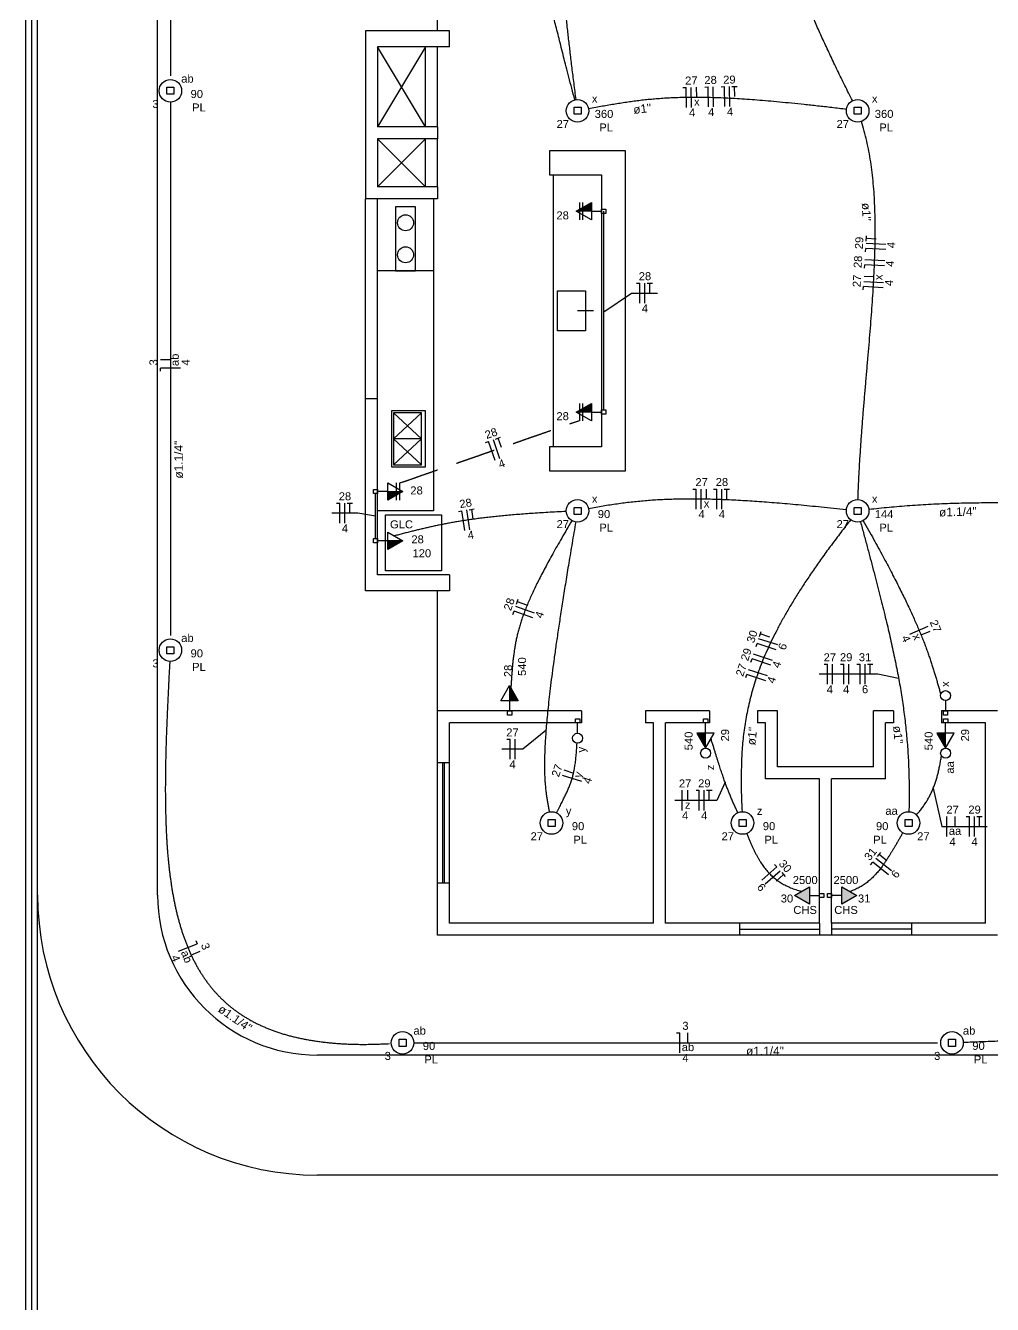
# Model space of a CAD drawing. Header units: millimetres. Extents: x -4.7 to 81.4, y -19.1 to 41.2.
# Drawn here: x -4.66 to 7.43, y 11.65 to 27.63 of the extents above; entities that cross this region are included whole.
import ezdxf

# ---------------------------------------------------------------- set-up
doc = ezdxf.new("R2010")
doc.units = ezdxf.units.MM
doc.header["$MEASUREMENT"] = 0
doc.linetypes.add('Dashed', pattern=[0.75, 0.5, -0.25])
for name, color, linetype, lineweight in [('1', 1, 'Continuous', 30), ('2', 1, 'Continuous', 30), ('3', 1, 'Continuous', 30), ('5', 1, 'Continuous', 30), ('EL-Condutos', 4, 'Continuous', 30), ('EL-Fios', 2, 'Continuous', 30), ('EL-Pontos', 2, 'Continuous', 30), ('EL-Textos condutos', 2, 'Continuous', 30), ('EL-Textos fios', 2, 'Continuous', 30), ('EL-Textos pontos', 2, 'Continuous', 30), ('P-SIMBOL', 3, 'Continuous', 30), ('PROJECAO', 1, 'Continuous', 30)]:
    doc.layers.add(name, color=color, linetype=linetype, lineweight=lineweight)
doc.styles.add('Arial', font='arial.ttf')

msp = doc.modelspace()

# ---------------------------------------------------------------- hatches: boundary and pattern name
at = {"layer": 'EL-Pontos', "linetype": 'Continuous'}
for points in [[(2.413, 25.305), (2.225, 25.305), (2.413, 25.413)], [(2.413, 22.796), (2.225, 22.796), (2.413, 22.904)], [(-0.131, 21.804), (0.056, 21.804), (-0.131, 21.695)]]:
    msp.add_hatch(color=256, dxfattribs=at).paths.add_polyline_path(points)
at = {"layer": 'P-SIMBOL', "linetype": 'Continuous'}
for points in [[(-0.131, 21.187), (0.056, 21.187), (-0.131, 21.079)], [(1.391, 19.189), (1.391, 19.377), (1.499, 19.189)], [(3.841, 18.783), (3.841, 18.595), (3.733, 18.783)], [(6.841, 18.783), (6.841, 18.595), (6.732, 18.783)], [(5.138, 16.863), (4.95, 16.754), (5.138, 16.646)], [(5.544, 16.646), (5.731, 16.754), (5.544, 16.863)]]:
    msp.add_hatch(color=256, dxfattribs=at).paths.add_polyline_path(points)

# ---------------------------------------------------------------- linework, layer by layer
at = {"layer": '1', "linetype": 'Continuous'}
for p, q in [((-3.009, 16.761), (-3.009, 35.761)), ((0.491, 27.561), (0.491, 29.061)), ((0.491, 19.061), (0.491, 20.561)), ((10.955, 14.761), (-1.009, 14.761)), ((10.955, 13.261), (-1.009, 13.261))]:
    msp.add_line(p, q, dxfattribs=at)
at = {"layer": '1'}
for p, q in [((0.341, 26.361), (-0.259, 27.361)), ((0.341, 27.361), (-0.259, 26.361)), ((0.341, 26.361), (0.341, 27.361)), ((0.491, 26.361), (0.491, 27.361)), ((0.341, 25.611), (-0.259, 26.211)), ((0.341, 26.211), (-0.259, 25.611)), ((0.341, 25.611), (0.341, 26.211)), ((0.491, 25.611), (0.491, 26.211)), ((2.441, 24.061), (2.241, 24.061)), ((-0.059, 22.461), (0.291, 22.786)), ((-0.059, 22.786), (0.291, 22.461)), ((0.291, 22.461), (-0.059, 22.461)), ((0.291, 22.461), (-0.059, 22.136)), ((-0.059, 22.461), (0.291, 22.136))]:
    msp.add_line(p, q, dxfattribs=at)
for points in [[(-0.034, 24.561), (0.216, 24.561), (0.216, 25.361), (-0.034, 25.361), (-0.034, 24.561)], [(1.991, 23.811), (1.991, 24.311), (2.341, 24.311), (2.341, 23.811), (1.991, 23.811)], [(0.341, 22.811), (-0.084, 22.811), (-0.084, 22.111), (0.341, 22.111), (0.341, 22.811)], [(0.291, 22.786), (-0.059, 22.786), (-0.059, 22.136), (0.291, 22.136), (0.291, 22.786)]]:
    msp.add_lwpolyline(points, close=True, dxfattribs=at)
for centre in [(0.091, 25.161), (0.091, 24.761)]:
    msp.add_circle(centre, 0.1, dxfattribs=at)
at = {"layer": '1', "linetype": 'Continuous'}
for radius in [3.5, 2]:
    msp.add_arc((-1.009, 16.761), radius, 180, 270, dxfattribs=at)
at = {"layer": '2'}
for p, q in [((1.941, 22.361), (1.941, 25.761)), ((0.441, 24.561), (0.441, 21.561)), ((0.441, 21.561), (-0.259, 21.561))]:
    msp.add_line(p, q, dxfattribs=at)
msp.add_lwpolyline([(-0.159, 20.811), (-0.159, 21.511), (0.541, 21.511), (0.541, 20.811), (-0.159, 20.811)], close=True, dxfattribs=at)
at = {"layer": '3'}
for p, q in [((-0.409, 22.961), (-0.409, 25.461)), ((-0.259, 22.961), (-0.259, 25.461)), ((0.441, 25.461), (0.441, 24.561)), ((0.441, 24.561), (-0.259, 24.561))]:
    msp.add_line(p, q, dxfattribs=at)
for points in [[(39.491, 39.411), (-4.659, 39.411), (-4.659, -0.889), (14.991, -0.889)], [(-4.509, -0.739), (-4.509, 39.261)], [(1.891, 22.361), (1.891, 22.061), (2.841, 22.061), (2.841, 26.061), (1.891, 26.061), (1.891, 25.761), (2.541, 25.761), (2.541, 22.361), (1.891, 22.361)]]:
    msp.add_lwpolyline(points, dxfattribs=at)
at = {"layer": '5'}
for p, q in [((-0.409, 27.561), (-0.409, 25.461)), ((0.641, 27.561), (-0.409, 27.561)), ((0.641, 27.361), (0.641, 27.561)), ((-0.259, 27.361), (-0.259, 26.361)), ((0.641, 27.361), (-0.259, 27.361)), ((0.491, 26.361), (-0.259, 26.361)), ((0.491, 26.211), (-0.259, 26.211)), ((-0.259, 26.211), (-0.259, 25.611)), ((0.491, 26.361), (0.491, 26.211)), ((0.491, 25.611), (-0.259, 25.611)), ((0.491, 25.611), (0.491, 25.461)), ((0.491, 25.461), (-0.409, 25.461)), ((-0.409, 20.561), (-0.409, 22.961)), ((-0.259, 22.961), (-0.409, 22.961)), ((-0.259, 20.761), (-0.259, 22.961)), ((0.641, 20.761), (-0.259, 20.761)), ((0.641, 20.761), (0.641, 20.561)), ((0.641, 20.561), (-0.409, 20.561)), ((2.291, 19.061), (2.291, 18.911)), ((3.091, 19.061), (3.091, 18.911)), ((3.891, 19.061), (3.891, 18.911)), ((4.491, 19.061), (4.491, 18.911)), ((6.191, 19.061), (6.191, 18.911)), ((6.791, 19.061), (6.791, 18.911))]:
    msp.add_line(p, q, dxfattribs=at)
at = {"layer": '5', "linetype": 'Continuous'}
for p, q in [((0.491, 16.261), (0.491, 19.061)), ((2.291, 19.061), (0.491, 19.061)), ((3.891, 19.061), (3.091, 19.061)), ((4.741, 19.061), (4.491, 19.061)), ((4.741, 18.361), (4.741, 19.061)), ((6.191, 19.061), (5.941, 19.061)), ((5.941, 18.361), (5.941, 19.061)), ((7.491, 19.061), (6.791, 19.061)), ((0.641, 16.411), (0.641, 18.911)), ((2.291, 18.911), (0.641, 18.911)), ((3.191, 18.911), (3.091, 18.911)), ((3.191, 16.411), (3.191, 18.911)), ((3.341, 16.411), (3.341, 18.911)), ((3.891, 18.911), (3.341, 18.911)), ((4.591, 18.911), (4.491, 18.911)), ((4.591, 18.211), (4.591, 18.911)), ((6.191, 18.911), (6.091, 18.911)), ((6.091, 18.211), (6.091, 18.911)), ((7.341, 18.911), (6.791, 18.911)), ((7.341, 16.411), (7.341, 18.911)), ((5.941, 18.361), (4.741, 18.361)), ((5.266, 18.211), (4.591, 18.211)), ((5.266, 16.411), (5.266, 18.211)), ((5.416, 16.411), (5.416, 18.211)), ((6.091, 18.211), (5.416, 18.211)), ((3.191, 16.411), (0.641, 16.411)), ((5.266, 16.411), (3.341, 16.411)), ((7.341, 16.411), (5.416, 16.411)), ((7.491, 16.261), (0.491, 16.261))]:
    msp.add_line(p, q, dxfattribs=at)
at = {"layer": 'EL-Condutos', "linetype": 'Dashed', "ltscale": 25}
for points, knots in [([(-2.849, 33.747), (-2.849, 33.639), (-2.849, 33.43), (-2.849, 33.127), (-2.849, 32.842), (-2.849, 32.574), (-2.849, 32.322), (-2.849, 32.085), (-2.849, 31.86), (-2.849, 31.648), (-2.849, 31.445), (-2.849, 31.251), (-2.849, 31.064), (-2.849, 30.883), (-2.849, 30.706), (-2.849, 30.532), (-2.849, 30.36), (-2.849, 30.188), (-2.849, 30.015), (-2.849, 29.839), (-2.849, 29.658), (-2.849, 29.472), (-2.849, 29.279), (-2.849, 29.078), (-2.849, 28.866), (-2.849, 28.643), (-2.849, 28.408), (-2.849, 28.158), (-2.849, 27.893), (-2.849, 27.61), (-2.849, 27.309), (-2.849, 27.102), (-2.849, 26.996)], [0, 0, 0, 0, 0.323257, 0.626392, 0.910834, 1.178015, 1.429364, 1.666311, 1.890288, 2.102724, 2.305049, 2.498694, 2.685089, 2.865664, 3.04185, 3.215077, 3.386775, 3.558374, 3.731305, 3.906999, 4.086884, 4.272393, 4.464954, 4.665998, 4.876956, 5.099257, 5.334333, 5.583613, 5.848527, 6.130506, 6.430981, 6.751381, 6.751381, 6.751381, 6.751381]), ([(-2.849, 26.667), (-2.849, 26.56), (-2.849, 26.354), (-2.849, 26.055), (-2.849, 25.774), (-2.849, 25.51), (-2.849, 25.262), (-2.849, 25.027), (-2.849, 24.806), (-2.849, 24.596), (-2.849, 24.396), (-2.849, 24.204), (-2.849, 24.02), (-2.849, 23.841), (-2.849, 23.667), (-2.849, 23.495), (-2.849, 23.325), (-2.849, 23.156), (-2.849, 22.984), (-2.849, 22.81), (-2.849, 22.632), (-2.849, 22.449), (-2.849, 22.258), (-2.849, 22.059), (-2.849, 21.85), (-2.849, 21.63), (-2.849, 21.398), (-2.849, 21.151), (-2.849, 20.889), (-2.849, 20.61), (-2.849, 20.313), (-2.849, 20.109), (-2.849, 20.003)], [0, 0, 0, 0, 0.318771, 0.617711, 0.898232, 1.161744, 1.409657, 1.643381, 1.864327, 2.073905, 2.273526, 2.4646, 2.648537, 2.826747, 3.000642, 3.171631, 3.341124, 3.510533, 3.681267, 3.854737, 4.032353, 4.215526, 4.405665, 4.604182, 4.812486, 5.031989, 5.264099, 5.510229, 5.771787, 6.050185, 6.346833, 6.66314, 6.66314, 6.66314, 6.66314]), ([(-2.857, 19.679), (-2.862, 19.583), (-2.872, 19.393), (-2.885, 19.112), (-2.897, 18.837), (-2.906, 18.568), (-2.911, 18.307), (-2.913, 18.053), (-2.91, 17.806), (-2.902, 17.568), (-2.889, 17.337), (-2.869, 17.115), (-2.841, 16.902), (-2.806, 16.698), (-2.763, 16.503), (-2.71, 16.317), (-2.648, 16.142), (-2.576, 15.976), (-2.492, 15.821), (-2.396, 15.677), (-2.289, 15.543), (-2.168, 15.422), (-2.033, 15.312), (-1.884, 15.214), (-1.72, 15.128), (-1.54, 15.056), (-1.345, 14.996), (-1.133, 14.95), (-0.904, 14.917), (-0.656, 14.898), (-0.39, 14.892), (-0.207, 14.9), (-0.112, 14.904)], [0, 0, 0, 0, 0.288278, 0.570324, 0.845826, 1.114483, 1.376013, 1.630157, 1.876692, 2.115435, 2.346261, 2.569111, 2.784013, 2.9911, 3.190638, 3.383047, 3.568936, 3.749132, 3.924705, 4.096988, 4.267577, 4.43831, 4.611221, 4.788475, 4.972285, 5.164845, 5.368264, 5.584529, 5.815483, 6.062824, 6.328112, 6.612778, 6.612778, 6.612778, 6.612778]), ([(0.194, 14.915), (0.299, 14.915), (0.501, 14.915), (0.795, 14.915), (1.071, 14.915), (1.331, 14.915), (1.575, 14.915), (1.805, 14.915), (2.022, 14.915), (2.229, 14.915), (2.425, 14.915), (2.614, 14.915), (2.795, 14.915), (2.97, 14.915), (3.142, 14.915), (3.31, 14.915), (3.477, 14.915), (3.644, 14.915), (3.812, 14.915), (3.983, 14.915), (4.158, 14.915), (4.339, 14.915), (4.526, 14.915), (4.722, 14.915), (4.927, 14.915), (5.143, 14.915), (5.371, 14.915), (5.614, 14.915), (5.871, 14.915), (6.145, 14.915), (6.437, 14.915), (6.638, 14.915), (6.741, 14.915)], [0, 0, 0, 0, 0.313225, 0.606965, 0.882606, 1.141534, 1.385134, 1.614792, 1.831894, 2.037826, 2.233975, 2.421724, 2.602461, 2.777572, 2.948441, 3.116455, 3.283, 3.449462, 3.617226, 3.787678, 3.962204, 4.14219, 4.329022, 4.524085, 4.728766, 4.944449, 5.172522, 5.41437, 5.671378, 5.944933, 6.23642, 6.547225, 6.547225, 6.547225, 6.547225]), ([(7.065, 14.921), (7.215, 14.927), (7.504, 14.938), (7.927, 14.955), (8.325, 14.969), (8.7, 14.98), (9.053, 14.989), (9.385, 14.996), (9.698, 14.999), (9.992, 14.999), (10.268, 14.996), (10.527, 14.989), (10.772, 14.978), (11.001, 14.963), (11.218, 14.944), (11.423, 14.921), (11.616, 14.893), (11.799, 14.86), (11.974, 14.822), (12.141, 14.778), (12.301, 14.729), (12.455, 14.675), (12.605, 14.615), (12.751, 14.548), (12.895, 14.475), (13.038, 14.396), (13.18, 14.31), (13.324, 14.217), (13.469, 14.117), (13.617, 14.01), (13.77, 13.895), (13.872, 13.815), (13.925, 13.774)], [0, 0, 0, 0, 0.447655, 0.869992, 1.268095, 1.643053, 1.995959, 2.327912, 2.640018, 2.933392, 3.209164, 3.468477, 3.712495, 3.942401, 4.159407, 4.364754, 4.559714, 4.745594, 4.923733, 5.095499, 5.262285, 5.425493, 5.586531, 5.74679, 5.907636, 6.070394, 6.236347, 6.406721, 6.582695, 6.765396, 6.955911, 7.155289, 7.155289, 7.155289, 7.155289])]:
    msp.add_open_spline(points, degree=3, knots=knots, dxfattribs=at)
at = {"layer": 'EL-Condutos', "linetype": 'Continuous'}
for points, knots in [([(2.222, 26.701), (2.214, 26.768), (2.196, 26.9), (2.172, 27.093), (2.15, 27.279), (2.129, 27.456), (2.11, 27.626), (2.093, 27.79), (2.077, 27.947), (2.063, 28.098), (2.05, 28.244), (2.038, 28.385), (2.027, 28.521), (2.017, 28.653), (2.009, 28.781), (2.001, 28.906), (1.994, 29.028), (1.987, 29.148), (1.982, 29.266), (1.976, 29.383), (1.972, 29.498), (1.967, 29.613), (1.963, 29.727), (1.959, 29.842), (1.955, 29.957), (1.951, 30.074), (1.947, 30.192), (1.943, 30.312), (1.938, 30.435), (1.934, 30.561), (1.928, 30.69), (1.924, 30.777), (1.922, 30.821)], [0, 0, 0, 0, 0.203471, 0.398199, 0.584637, 0.763237, 0.934453, 1.098737, 1.256542, 1.408321, 1.554526, 1.695609, 1.832022, 1.964217, 2.092643, 2.217753, 2.339995, 2.459818, 2.577671, 2.694, 2.809253, 2.923877, 3.038315, 3.153015, 3.268419, 3.384974, 3.503123, 3.623311, 3.745983, 3.871583, 4.000558, 4.133352, 4.133352, 4.133352, 4.133352]), ([(5.676, 26.687), (5.644, 26.751), (5.581, 26.876), (5.49, 27.063), (5.403, 27.245), (5.32, 27.423), (5.242, 27.596), (5.168, 27.765), (5.099, 27.929), (5.033, 28.09), (4.971, 28.246), (4.913, 28.398), (4.858, 28.547), (4.807, 28.691), (4.76, 28.832), (4.715, 28.969), (4.674, 29.103), (4.636, 29.233), (4.601, 29.36), (4.568, 29.483), (4.538, 29.604), (4.511, 29.721), (4.486, 29.836), (4.464, 29.947), (4.443, 30.056), (4.425, 30.162), (4.408, 30.265), (4.394, 30.366), (4.381, 30.464), (4.37, 30.56), (4.36, 30.654), (4.354, 30.716), (4.352, 30.746)], [0, 0, 0, 0, 0.214239, 0.422152, 0.623896, 0.819628, 1.009503, 1.193677, 1.372305, 1.545544, 1.713547, 1.876468, 2.034463, 2.187682, 2.33628, 2.480406, 2.620212, 2.755847, 2.887458, 3.015193, 3.139196, 3.25961, 3.376577, 3.490237, 3.600726, 3.70818, 3.812731, 3.914508, 4.013639, 4.110248, 4.204456, 4.296381, 4.296381, 4.296381, 4.296381]), ([(2.206, 26.696), (2.193, 26.745), (2.168, 26.84), (2.133, 26.978), (2.099, 27.109), (2.067, 27.233), (2.038, 27.35), (2.01, 27.461), (1.983, 27.565), (1.958, 27.663), (1.935, 27.756), (1.912, 27.843), (1.891, 27.925), (1.871, 28.003), (1.851, 28.076), (1.832, 28.145), (1.814, 28.21), (1.796, 28.271), (1.779, 28.33), (1.761, 28.385), (1.744, 28.438), (1.727, 28.488), (1.709, 28.536), (1.691, 28.582), (1.673, 28.627), (1.654, 28.671), (1.634, 28.714), (1.613, 28.756), (1.592, 28.798), (1.569, 28.84), (1.545, 28.883), (1.528, 28.911), (1.52, 28.925)], [0, 0, 0, 0, 0.150938, 0.293823, 0.428975, 0.556717, 0.677371, 0.791256, 0.898695, 1.000009, 1.095519, 1.185546, 1.270412, 1.35044, 1.425951, 1.497271, 1.564723, 1.628634, 1.689333, 1.747151, 1.802419, 1.855474, 1.906655, 1.956303, 2.004761, 2.052376, 2.099494, 2.146463, 2.19363, 2.24134, 2.289938, 2.339763, 2.339763, 2.339763, 2.339763]), ([(5.602, 26.578), (5.54, 26.585), (5.42, 26.6), (5.244, 26.62), (5.076, 26.638), (4.918, 26.654), (4.767, 26.669), (4.624, 26.682), (4.488, 26.693), (4.359, 26.702), (4.236, 26.71), (4.119, 26.717), (4.007, 26.722), (3.901, 26.725), (3.799, 26.727), (3.702, 26.728), (3.609, 26.727), (3.518, 26.725), (3.431, 26.722), (3.347, 26.718), (3.264, 26.712), (3.184, 26.705), (3.104, 26.698), (3.026, 26.689), (2.948, 26.679), (2.87, 26.668), (2.791, 26.656), (2.712, 26.644), (2.632, 26.631), (2.55, 26.616), (2.466, 26.602), (2.409, 26.591), (2.38, 26.586)], [0, 0, 0, 0, 0.186618, 0.363777, 0.531903, 0.691426, 0.842772, 0.986373, 1.122658, 1.252058, 1.375008, 1.49194, 1.60329, 1.709493, 1.810989, 1.908215, 2.001611, 2.091616, 2.17867, 2.263213, 2.345682, 2.426514, 2.506143, 2.585, 2.663515, 2.742111, 2.821209, 2.901229, 2.982583, 3.065685, 3.150944, 3.238768, 3.238768, 3.238768, 3.238768]), ([(5.745, 21.702), (5.747, 21.762), (5.752, 21.882), (5.761, 22.062), (5.772, 22.241), (5.784, 22.419), (5.797, 22.596), (5.81, 22.773), (5.825, 22.948), (5.84, 23.121), (5.855, 23.294), (5.869, 23.465), (5.884, 23.634), (5.898, 23.802), (5.911, 23.968), (5.923, 24.132), (5.934, 24.294), (5.944, 24.455), (5.951, 24.613), (5.957, 24.769), (5.961, 24.922), (5.962, 25.073), (5.96, 25.222), (5.956, 25.367), (5.949, 25.511), (5.938, 25.651), (5.923, 25.788), (5.905, 25.923), (5.883, 26.054), (5.856, 26.182), (5.825, 26.307), (5.8, 26.388), (5.788, 26.428)], [0, 0, 0, 0, 0.180531, 0.360503, 0.539821, 0.718382, 0.89608, 1.072804, 1.24844, 1.422869, 1.595973, 1.767632, 1.937727, 2.106137, 2.272745, 2.437436, 2.600099, 2.760627, 2.91892, 3.074887, 3.228442, 3.379515, 3.528044, 3.673985, 3.817311, 3.958014, 4.096108, 4.231635, 4.364665, 4.495302, 4.623687, 4.75, 4.75, 4.75, 4.75]), ([(2.567, 22.823), (2.567, 22.862), (2.567, 22.939), (2.567, 23.05), (2.567, 23.155), (2.567, 23.253), (2.567, 23.345), (2.567, 23.431), (2.567, 23.513), (2.567, 23.59), (2.567, 23.664), (2.567, 23.734), (2.567, 23.802), (2.567, 23.868), (2.567, 23.932), (2.567, 23.995), (2.567, 24.057), (2.567, 24.12), (2.567, 24.183), (2.567, 24.247), (2.567, 24.313), (2.567, 24.381), (2.567, 24.453), (2.567, 24.527), (2.567, 24.605), (2.567, 24.688), (2.567, 24.775), (2.567, 24.869), (2.567, 24.968), (2.567, 25.074), (2.567, 25.187), (2.567, 25.264), (2.567, 25.305)], [0, 0, 0, 0, 0.11878, 0.229983, 0.334153, 0.431836, 0.523578, 0.609924, 0.69142, 0.768611, 0.842042, 0.91226, 0.97981, 1.045238, 1.109088, 1.171906, 1.234239, 1.29663, 1.359627, 1.423774, 1.489617, 1.557702, 1.628574, 1.702778, 1.78086, 1.863366, 1.950841, 2.04383, 2.14288, 2.248535, 2.361341, 2.481845, 2.481845, 2.481845, 2.481845]), ([(-0.286, 21.214), (-0.286, 21.223), (-0.286, 21.24), (-0.286, 21.265), (-0.286, 21.288), (-0.286, 21.31), (-0.286, 21.331), (-0.286, 21.351), (-0.286, 21.37), (-0.286, 21.387), (-0.286, 21.404), (-0.286, 21.42), (-0.286, 21.436), (-0.286, 21.451), (-0.286, 21.466), (-0.286, 21.481), (-0.286, 21.495), (-0.286, 21.51), (-0.286, 21.525), (-0.286, 21.54), (-0.286, 21.555), (-0.286, 21.57), (-0.286, 21.587), (-0.286, 21.604), (-0.286, 21.621), (-0.286, 21.64), (-0.286, 21.66), (-0.286, 21.68), (-0.286, 21.702), (-0.286, 21.726), (-0.286, 21.751), (-0.286, 21.768), (-0.286, 21.777)], [0, 0, 0, 0, 0.0264504, 0.051308, 0.0746866, 0.0967, 0.1174619, 0.1370862, 0.1556866, 0.1733769, 0.1902708, 0.2064823, 0.222125, 0.2373127, 0.2521592, 0.2667783, 0.2812837, 0.2957894, 0.3104089, 0.3252561, 0.3404449, 0.3560889, 0.372302, 0.3891978, 0.4068904, 0.4254932, 0.4451203, 0.4658854, 0.4879021, 0.5112844, 0.536146, 0.5626006, 0.5626006, 0.5626006, 0.5626006]), ([(5.599, 21.576), (5.546, 21.581), (5.442, 21.592), (5.289, 21.607), (5.142, 21.621), (5.001, 21.635), (4.864, 21.647), (4.732, 21.658), (4.605, 21.668), (4.482, 21.677), (4.364, 21.685), (4.249, 21.692), (4.138, 21.697), (4.031, 21.702), (3.926, 21.705), (3.824, 21.708), (3.725, 21.709), (3.629, 21.709), (3.534, 21.708), (3.441, 21.706), (3.35, 21.703), (3.26, 21.699), (3.172, 21.693), (3.084, 21.686), (2.996, 21.678), (2.909, 21.669), (2.822, 21.659), (2.735, 21.647), (2.648, 21.634), (2.559, 21.62), (2.47, 21.605), (2.41, 21.594), (2.38, 21.588)], [0, 0, 0, 0, 0.159498, 0.313005, 0.460776, 0.603064, 0.740124, 0.872212, 0.999583, 1.122495, 1.241205, 1.355972, 1.467056, 1.574718, 1.679221, 1.780829, 1.879805, 1.976418, 2.070935, 2.163623, 2.254754, 2.344597, 2.433424, 2.521506, 2.609115, 2.696522, 2.783998, 2.871812, 2.960234, 3.049529, 3.139965, 3.231805, 3.231805, 3.231805, 3.231805]), ([(10.853, 21.334), (10.777, 21.346), (10.628, 21.37), (10.408, 21.404), (10.193, 21.435), (9.983, 21.464), (9.778, 21.491), (9.578, 21.516), (9.383, 21.538), (9.193, 21.559), (9.007, 21.577), (8.826, 21.594), (8.649, 21.608), (8.475, 21.621), (8.306, 21.632), (8.141, 21.641), (7.979, 21.648), (7.821, 21.653), (7.666, 21.657), (7.514, 21.66), (7.365, 21.66), (7.219, 21.659), (7.075, 21.657), (6.935, 21.653), (6.796, 21.648), (6.66, 21.642), (6.526, 21.634), (6.394, 21.625), (6.263, 21.615), (6.135, 21.604), (6.008, 21.591), (5.923, 21.582), (5.881, 21.577)], [0, 0, 0, 0, 0.228996, 0.45211, 0.669511, 0.881364, 1.087837, 1.289098, 1.485316, 1.676658, 1.863292, 2.045388, 2.223115, 2.39664, 2.566134, 2.731764, 2.893701, 3.052113, 3.207168, 3.359036, 3.507883, 3.653878, 3.797188, 3.937979, 4.076417, 4.212666, 4.34689, 4.479253, 4.609915, 4.739038, 4.86678, 4.993299, 4.993299, 4.993299, 4.993299]), ([(2.098, 21.554), (2.059, 21.552), (1.983, 21.548), (1.871, 21.542), (1.765, 21.535), (1.663, 21.528), (1.566, 21.521), (1.473, 21.514), (1.384, 21.506), (1.299, 21.498), (1.218, 21.49), (1.14, 21.482), (1.066, 21.473), (0.994, 21.464), (0.925, 21.455), (0.858, 21.445), (0.794, 21.435), (0.732, 21.425), (0.671, 21.415), (0.612, 21.404), (0.555, 21.393), (0.499, 21.381), (0.443, 21.37), (0.389, 21.357), (0.334, 21.345), (0.28, 21.332), (0.227, 21.319), (0.172, 21.306), (0.118, 21.292), (0.062, 21.278), (0.006, 21.263), (-0.032, 21.253), (-0.051, 21.248)], [0, 0, 0, 0, 0.11678, 0.228366, 0.334985, 0.436868, 0.534243, 0.627339, 0.716386, 0.801614, 0.883254, 0.961534, 1.036686, 1.108941, 1.178528, 1.24568, 1.310625, 1.373595, 1.43482, 1.494529, 1.552951, 1.610315, 1.666848, 1.722776, 1.778325, 1.83372, 1.889185, 1.944942, 2.001214, 2.058221, 2.116185, 2.175326, 2.175326, 2.175326, 2.175326]), ([(2.168, 21.438), (2.146, 21.401), (2.104, 21.329), (2.043, 21.223), (1.985, 21.123), (1.932, 21.028), (1.882, 20.937), (1.835, 20.851), (1.792, 20.769), (1.752, 20.691), (1.715, 20.616), (1.681, 20.544), (1.65, 20.476), (1.621, 20.41), (1.595, 20.346), (1.571, 20.285), (1.55, 20.225), (1.531, 20.167), (1.513, 20.11), (1.498, 20.053), (1.484, 19.998), (1.472, 19.943), (1.461, 19.888), (1.452, 19.832), (1.444, 19.776), (1.436, 19.72), (1.43, 19.662), (1.424, 19.603), (1.42, 19.542), (1.415, 19.479), (1.411, 19.414), (1.409, 19.37), (1.407, 19.348)], [0, 0, 0, 0, 0.128569, 0.250345, 0.365649, 0.474801, 0.578127, 0.675952, 0.768603, 0.856409, 0.939704, 1.018821, 1.094099, 1.16588, 1.234507, 1.300328, 1.363693, 1.424954, 1.484465, 1.542578, 1.599648, 1.656023, 1.71205, 1.768072, 1.824424, 1.881436, 1.939431, 1.998728, 2.059636, 2.122464, 2.187513, 2.255083, 2.255083, 2.255083, 2.255083]), ([(2.217, 21.423), (2.202, 21.335), (2.173, 21.163), (2.131, 20.913), (2.093, 20.677), (2.057, 20.455), (2.025, 20.246), (1.995, 20.05), (1.968, 19.865), (1.944, 19.693), (1.923, 19.532), (1.903, 19.381), (1.887, 19.24), (1.872, 19.109), (1.86, 18.987), (1.85, 18.874), (1.842, 18.768), (1.835, 18.671), (1.831, 18.58), (1.828, 18.495), (1.826, 18.417), (1.827, 18.344), (1.828, 18.276), (1.831, 18.212), (1.835, 18.152), (1.84, 18.096), (1.846, 18.042), (1.853, 17.991), (1.861, 17.942), (1.869, 17.894), (1.878, 17.847), (1.884, 17.815), (1.887, 17.8)], [0, 0, 0, 0, 0.268516, 0.521935, 0.760786, 0.9856, 1.196906, 1.395235, 1.581118, 1.755087, 1.917675, 2.069413, 2.210837, 2.342481, 2.464881, 2.578575, 2.684101, 2.781998, 2.87281, 2.957077, 3.035344, 3.108156, 3.176058, 3.239595, 3.299308, 3.35574, 3.409424, 3.46089, 3.510661, 3.559249, 3.60716, 3.654891, 3.654891, 3.654891, 3.654891]), ([(5.653, 21.45), (5.612, 21.397), (5.531, 21.292), (5.414, 21.137), (5.305, 20.987), (5.202, 20.841), (5.107, 20.701), (5.017, 20.564), (4.934, 20.431), (4.858, 20.302), (4.787, 20.176), (4.722, 20.053), (4.662, 19.933), (4.608, 19.815), (4.558, 19.7), (4.514, 19.586), (4.474, 19.475), (4.439, 19.364), (4.408, 19.255), (4.381, 19.146), (4.358, 19.038), (4.338, 18.93), (4.322, 18.822), (4.309, 18.714), (4.299, 18.605), (4.292, 18.495), (4.288, 18.384), (4.286, 18.271), (4.285, 18.157), (4.287, 18.041), (4.291, 17.922), (4.294, 17.842), (4.296, 17.802)], [0, 0, 0, 0, 0.202735, 0.396759, 0.582461, 0.760239, 0.930493, 1.093631, 1.250068, 1.400225, 1.544529, 1.683416, 1.817327, 1.946708, 2.072014, 2.193699, 2.312221, 2.428041, 2.541613, 2.653391, 2.763819, 2.873333, 2.982357, 3.091302, 3.200564, 3.310523, 3.421545, 3.533978, 3.648156, 3.764401, 3.883021, 4.004313, 4.004313, 4.004313, 4.004313]), ([(5.778, 21.423), (5.792, 21.371), (5.819, 21.268), (5.86, 21.115), (5.899, 20.968), (5.937, 20.826), (5.973, 20.688), (6.007, 20.553), (6.04, 20.423), (6.072, 20.296), (6.102, 20.172), (6.131, 20.051), (6.158, 19.933), (6.183, 19.817), (6.208, 19.703), (6.23, 19.591), (6.251, 19.48), (6.271, 19.371), (6.289, 19.262), (6.305, 19.154), (6.32, 19.046), (6.334, 18.938), (6.345, 18.83), (6.356, 18.722), (6.365, 18.612), (6.372, 18.502), (6.378, 18.39), (6.382, 18.276), (6.384, 18.161), (6.385, 18.043), (6.385, 17.922), (6.383, 17.841), (6.382, 17.8)], [0, 0, 0, 0, 0.162625, 0.319865, 0.471995, 0.619292, 0.762032, 0.900493, 1.034953, 1.165692, 1.292988, 1.417125, 1.538386, 1.657056, 1.773423, 1.887777, 2.000409, 2.111614, 2.221689, 2.330933, 2.439649, 2.548138, 2.656708, 2.765665, 2.875317, 2.985973, 3.097942, 3.211534, 3.327057, 3.444819, 3.56513, 3.688293, 3.688293, 3.688293, 3.688293]), ([(5.812, 21.436), (5.834, 21.397), (5.877, 21.321), (5.94, 21.209), (5.999, 21.101), (6.055, 20.997), (6.109, 20.898), (6.159, 20.802), (6.206, 20.711), (6.251, 20.623), (6.293, 20.539), (6.333, 20.457), (6.37, 20.379), (6.405, 20.304), (6.438, 20.232), (6.469, 20.163), (6.498, 20.095), (6.525, 20.031), (6.551, 19.968), (6.575, 19.907), (6.597, 19.848), (6.618, 19.79), (6.638, 19.734), (6.657, 19.68), (6.674, 19.626), (6.691, 19.573), (6.707, 19.521), (6.723, 19.469), (6.737, 19.418), (6.752, 19.367), (6.766, 19.316), (6.775, 19.282), (6.779, 19.265)], [0, 0, 0, 0, 0.134336, 0.262935, 0.386005, 0.503755, 0.616395, 0.724132, 0.827176, 0.925737, 1.020024, 1.110248, 1.196619, 1.279346, 1.358642, 1.434715, 1.507777, 1.578039, 1.64571, 1.711001, 1.77412, 1.835278, 1.894682, 1.952539, 2.009056, 2.064436, 2.118885, 2.172603, 2.225792, 2.278652, 2.331379, 2.384173, 2.384173, 2.384173, 2.384173]), ([(4.244, 17.79), (4.239, 17.799), (4.231, 17.818), (4.218, 17.845), (4.206, 17.871), (4.195, 17.897), (4.183, 17.923), (4.173, 17.948), (4.162, 17.972), (4.152, 17.996), (4.142, 18.021), (4.132, 18.045), (4.122, 18.069), (4.113, 18.094), (4.103, 18.119), (4.093, 18.144), (4.084, 18.17), (4.074, 18.197), (4.065, 18.225), (4.055, 18.253), (4.045, 18.283), (4.034, 18.314), (4.024, 18.346), (4.013, 18.38), (4.001, 18.415), (3.99, 18.452), (3.978, 18.49), (3.965, 18.531), (3.952, 18.573), (3.938, 18.618), (3.924, 18.665), (3.914, 18.697), (3.909, 18.713)], [0, 0, 0, 0, 0.0311301, 0.0612022, 0.0903411, 0.1186716, 0.1463188, 0.1734081, 0.2000648, 0.2264146, 0.2525832, 0.2786966, 0.3048808, 0.331262, 0.3579663, 0.3851199, 0.4128492, 0.4412802, 0.4705389, 0.5007515, 0.5320436, 0.5645412, 0.5983698, 0.633655, 0.6705221, 0.7090965, 0.7495033, 0.7918677, 0.8363147, 0.8829694, 0.9319567, 0.9834015, 0.9834015, 0.9834015, 0.9834015]), ([(1.978, 17.787), (1.984, 17.798), (1.994, 17.819), (2.01, 17.85), (2.025, 17.88), (2.039, 17.908), (2.053, 17.935), (2.066, 17.962), (2.079, 17.987), (2.091, 18.012), (2.103, 18.037), (2.114, 18.061), (2.124, 18.085), (2.134, 18.108), (2.143, 18.132), (2.152, 18.156), (2.161, 18.18), (2.168, 18.204), (2.176, 18.229), (2.183, 18.255), (2.189, 18.281), (2.195, 18.308), (2.201, 18.336), (2.206, 18.366), (2.211, 18.397), (2.215, 18.429), (2.219, 18.462), (2.223, 18.498), (2.226, 18.535), (2.229, 18.574), (2.232, 18.615), (2.233, 18.643), (2.234, 18.657)], [0, 0, 0, 0, 0.0361441, 0.0707199, 0.1038482, 0.1356494, 0.1662441, 0.1957532, 0.2242983, 0.252002, 0.2789879, 0.3053816, 0.3313103, 0.3569036, 0.3822933, 0.4076135, 0.4330006, 0.4585932, 0.4845315, 0.5109571, 0.5380126, 0.5658411, 0.5945857, 0.6243891, 0.6553937, 0.6877409, 0.721571, 0.7570235, 0.7942366, 0.8333475, 0.8744925, 0.9178067, 0.9178067, 0.9178067, 0.9178067]), ([(6.476, 17.762), (6.482, 17.77), (6.495, 17.784), (6.513, 17.806), (6.53, 17.827), (6.547, 17.849), (6.563, 17.871), (6.578, 17.893), (6.593, 17.915), (6.607, 17.937), (6.62, 17.959), (6.632, 17.982), (6.644, 18.004), (6.656, 18.027), (6.667, 18.05), (6.677, 18.074), (6.687, 18.097), (6.696, 18.121), (6.705, 18.145), (6.714, 18.17), (6.722, 18.195), (6.73, 18.22), (6.737, 18.245), (6.744, 18.272), (6.75, 18.298), (6.757, 18.325), (6.762, 18.353), (6.768, 18.381), (6.774, 18.409), (6.779, 18.439), (6.784, 18.468), (6.787, 18.489), (6.788, 18.499)], [0, 0, 0, 0, 0.0288531, 0.0571804, 0.0850252, 0.1124312, 0.1394428, 0.1661046, 0.1924614, 0.2185583, 0.2444403, 0.2701525, 0.2957398, 0.3212464, 0.3467166, 0.3721936, 0.3977203, 0.4233387, 0.4490898, 0.4750139, 0.5011503, 0.527537, 0.5542113, 0.5812093, 0.6085661, 0.6363157, 0.6644914, 0.6931253, 0.7222486, 0.751892, 0.782085, 0.8128568, 0.8128568, 0.8128568, 0.8128568]), ([(4.355, 17.529), (4.361, 17.515), (4.372, 17.487), (4.389, 17.446), (4.406, 17.407), (4.423, 17.369), (4.44, 17.333), (4.457, 17.298), (4.475, 17.264), (4.492, 17.232), (4.51, 17.201), (4.528, 17.172), (4.546, 17.144), (4.565, 17.117), (4.584, 17.091), (4.604, 17.067), (4.625, 17.044), (4.646, 17.021), (4.667, 17), (4.69, 16.98), (4.713, 16.961), (4.738, 16.943), (4.763, 16.925), (4.789, 16.909), (4.816, 16.894), (4.844, 16.879), (4.874, 16.865), (4.904, 16.852), (4.936, 16.839), (4.97, 16.828), (5.004, 16.817), (5.028, 16.81), (5.04, 16.807)], [0, 0, 0, 0, 0.045809, 0.090092, 0.132909, 0.174323, 0.214396, 0.253196, 0.290794, 0.327262, 0.362678, 0.397123, 0.430685, 0.463453, 0.495524, 0.526998, 0.557982, 0.588585, 0.618921, 0.649108, 0.679266, 0.709515, 0.739978, 0.770775, 0.802027, 0.833851, 0.86636, 0.899666, 0.933875, 0.969089, 1.005407, 1.042921, 1.042921, 1.042921, 1.042921]), ([(6.307, 17.539), (6.299, 17.527), (6.285, 17.502), (6.263, 17.465), (6.243, 17.429), (6.222, 17.394), (6.202, 17.36), (6.182, 17.327), (6.163, 17.295), (6.143, 17.263), (6.124, 17.233), (6.105, 17.203), (6.086, 17.174), (6.067, 17.146), (6.048, 17.119), (6.028, 17.094), (6.009, 17.068), (5.989, 17.044), (5.968, 17.021), (5.948, 16.999), (5.926, 16.977), (5.905, 16.957), (5.882, 16.937), (5.859, 16.919), (5.836, 16.901), (5.811, 16.885), (5.786, 16.869), (5.76, 16.854), (5.733, 16.84), (5.704, 16.827), (5.675, 16.815), (5.655, 16.808), (5.645, 16.805)], [0, 0, 0, 0, 0.043595, 0.086144, 0.127676, 0.16822, 0.207803, 0.246455, 0.284206, 0.321087, 0.35713, 0.39237, 0.426844, 0.46059, 0.493652, 0.526074, 0.557907, 0.589204, 0.620025, 0.650433, 0.680497, 0.710293, 0.7399, 0.769405, 0.798897, 0.828473, 0.858232, 0.888276, 0.918712, 0.949648, 0.981191, 1.013449, 1.013449, 1.013449, 1.013449])]:
    msp.add_open_spline(points, degree=3, knots=knots, dxfattribs=at)
at = {"layer": 'EL-Condutos', "linetype": 'Dashed'}
msp.add_open_spline([(0.019, 21.909), (0.052, 21.921), (0.118, 21.944), (0.213, 21.977), (0.304, 22.009), (0.39, 22.039), (0.472, 22.067), (0.549, 22.094), (0.624, 22.12), (0.695, 22.145), (0.764, 22.169), (0.83, 22.192), (0.895, 22.214), (0.958, 22.236), (1.019, 22.257), (1.08, 22.279), (1.141, 22.3), (1.201, 22.321), (1.262, 22.342), (1.324, 22.363), (1.387, 22.385), (1.452, 22.408), (1.518, 22.431), (1.587, 22.455), (1.658, 22.48), (1.732, 22.505), (1.81, 22.532), (1.892, 22.561), (1.978, 22.591), (2.069, 22.622), (2.164, 22.656), (2.23, 22.678), (2.263, 22.69)], degree=3, knots=[0, 0, 0, 0, 0.106782, 0.20786, 0.303642, 0.394535, 0.480947, 0.563285, 0.641956, 0.717368, 0.789928, 0.860044, 0.928123, 0.994573, 1.0598, 1.124213, 1.188218, 1.252223, 1.316636, 1.381864, 1.448314, 1.516394, 1.586511, 1.659072, 1.734486, 1.813158, 1.895498, 1.981911, 2.072806, 2.16859, 2.269671, 2.376455, 2.376455, 2.376455, 2.376455], dxfattribs=at)
at = {"layer": 'EL-Fios'}
for p, q in [((3.557, 26.851), (3.599, 26.852)), ((3.604, 26.602), (3.599, 26.852)), ((3.666, 26.603), (3.661, 26.853)), ((3.73, 26.73), (3.728, 26.855)), ((3.832, 26.857), (3.873, 26.858)), ((3.878, 26.608), (3.873, 26.858)), ((3.941, 26.609), (3.936, 26.859)), ((4.036, 26.861), (4.077, 26.862)), ((4.082, 26.612), (4.077, 26.862)), ((4.145, 26.613), (4.14, 26.863)), ((4.169, 26.864), (4.236, 26.865)), ((4.205, 26.739), (4.202, 26.864)), ((5.848, 24.932), (5.852, 24.998)), ((5.974, 24.958), (5.85, 24.965)), ((5.84, 24.799), (5.842, 24.84)), ((6.092, 24.825), (5.842, 24.84)), ((6.095, 24.888), (5.846, 24.903)), ((5.827, 24.595), (5.83, 24.637)), ((6.079, 24.621), (5.83, 24.637)), ((6.083, 24.684), (5.833, 24.699)), ((5.946, 24.484), (5.821, 24.491)), ((2.979, 24.407), (3.02, 24.407)), ((3.02, 24.157), (3.02, 24.407)), ((3.083, 24.157), (3.083, 24.407)), ((3.112, 24.407), (3.179, 24.407)), ((3.145, 24.282), (3.145, 24.407)), ((5.81, 24.321), (5.813, 24.363)), ((6.062, 24.347), (5.813, 24.363)), ((6.066, 24.41), (5.817, 24.425)), ((-2.849, 23.448), (-2.974, 23.448)), ((-2.724, 23.346), (-2.974, 23.346)), ((-2.974, 23.305), (-2.974, 23.346)), ((1.09, 22.414), (1.129, 22.428)), ((1.211, 22.192), (1.129, 22.428)), ((1.27, 22.212), (1.188, 22.449)), ((1.216, 22.458), (1.279, 22.48)), ((1.288, 22.351), (1.247, 22.469)), ((3.683, 21.834), (3.724, 21.834)), ((3.724, 21.584), (3.724, 21.834)), ((3.787, 21.584), (3.787, 21.834)), ((3.853, 21.709), (3.853, 21.834)), ((3.941, 21.834), (3.982, 21.834)), ((3.982, 21.584), (3.982, 21.834)), ((4.045, 21.584), (4.045, 21.834)), ((4.074, 21.834), (4.141, 21.834)), ((4.107, 21.709), (4.107, 21.834)), ((-0.771, 21.656), (-0.729, 21.656)), ((-0.729, 21.406), (-0.729, 21.656)), ((-0.667, 21.406), (-0.667, 21.656)), ((-0.638, 21.656), (-0.571, 21.656)), ((-0.604, 21.531), (-0.604, 21.656)), ((0.884, 21.576), (0.95, 21.587)), ((0.937, 21.458), (0.917, 21.581)), ((0.752, 21.555), (0.793, 21.562)), ((0.833, 21.315), (0.793, 21.562)), ((0.895, 21.325), (0.855, 21.572)), ((1.477, 20.394), (1.499, 20.457)), ((1.433, 20.268), (1.447, 20.308)), ((1.683, 20.225), (1.447, 20.308)), ((1.703, 20.284), (1.468, 20.367)), ((1.606, 20.384), (1.488, 20.426)), ((4.513, 19.992), (4.534, 20.055)), ((4.643, 19.984), (4.524, 20.023)), ((6.393, 20.022), (6.623, 20.12)), ((6.534, 20.01), (6.649, 20.059)), ((4.472, 19.865), (4.485, 19.904)), ((4.722, 19.826), (4.485, 19.904)), ((4.742, 19.886), (4.504, 19.964)), ((4.408, 19.671), (4.421, 19.711)), ((4.658, 19.632), (4.421, 19.711)), ((4.678, 19.692), (4.441, 19.77)), ((4.344, 19.477), (4.357, 19.517)), ((4.595, 19.439), (4.357, 19.517)), ((4.614, 19.498), (4.377, 19.576)), ((5.321, 19.645), (5.363, 19.645)), ((5.363, 19.395), (5.363, 19.645)), ((5.426, 19.395), (5.426, 19.645)), ((5.525, 19.645), (5.567, 19.645)), ((5.567, 19.395), (5.567, 19.645)), ((5.63, 19.395), (5.63, 19.645)), ((5.73, 19.645), (5.771, 19.645)), ((5.771, 19.395), (5.771, 19.645)), ((5.834, 19.395), (5.834, 19.645)), ((5.863, 19.645), (5.93, 19.645)), ((5.896, 19.52), (5.896, 19.645)), ((1.355, 18.707), (1.396, 18.707)), ((1.396, 18.457), (1.396, 18.707)), ((1.459, 18.457), (1.459, 18.707)), ((2.292, 18.179), (2.054, 18.256)), ((2.193, 18.281), (2.075, 18.319)), ((3.55, 17.819), (3.55, 18.069)), ((3.617, 17.944), (3.617, 18.069)), ((3.721, 18.069), (3.762, 18.069)), ((3.762, 17.819), (3.762, 18.069)), ((3.825, 17.819), (3.825, 18.069)), ((3.854, 18.069), (3.921, 18.069)), ((3.887, 17.944), (3.887, 18.069)), ((6.858, 17.492), (6.858, 17.742)), ((6.959, 17.617), (6.959, 17.742)), ((7.099, 17.742), (7.14, 17.742)), ((7.14, 17.492), (7.14, 17.742)), ((7.203, 17.492), (7.203, 17.742)), ((7.232, 17.742), (7.299, 17.742)), ((7.265, 17.617), (7.265, 17.742)), ((5.988, 17.242), (6.03, 17.294)), ((6.106, 17.189), (6.009, 17.268)), ((4.544, 16.946), (4.732, 17.111)), ((4.704, 17.143), (4.732, 17.111)), ((5.904, 17.138), (5.93, 17.171)), ((6.125, 17.014), (5.93, 17.171)), ((6.164, 17.062), (5.97, 17.219)), ((4.586, 16.899), (4.773, 17.065)), ((4.721, 16.935), (4.814, 17.018)), ((4.792, 17.043), (4.836, 16.993)), ((-2.748, 16.059), (-2.516, 16.152)), ((-2.531, 16.191), (-2.516, 16.152)), ((-2.594, 16.011), (-2.478, 16.058)), ((3.477, 15.04), (3.518, 15.04)), ((3.518, 14.79), (3.518, 15.04)), ((3.62, 14.915), (3.62, 15.04))]:
    msp.add_line(p, q, dxfattribs=at)
at = {"layer": 'EL-Pontos'}
for p, q in [((2.413, 25.305), (2.225, 25.305)), ((2.413, 22.796), (2.225, 22.796)), ((-0.131, 21.804), (0.056, 21.804))]:
    msp.add_line(p, q, dxfattribs=at)
at = {"layer": 'EL-Textos fios'}
for p, q in [((2.567, 24.05), (2.916, 24.282)), ((2.916, 24.282), (3.241, 24.282)), ((-0.508, 21.531), (-0.833, 21.531)), ((-0.286, 21.495), (-0.508, 21.531)), ((5.992, 19.52), (5.259, 19.52)), ((6.254, 19.466), (5.992, 19.52)), ((1.845, 18.815), (1.557, 18.582)), ((1.557, 18.582), (1.292, 18.582)), ((4.084, 18.169), (3.983, 17.944)), ((6.687, 18.097), (6.795, 17.617)), ((3.983, 17.944), (3.456, 17.944)), ((6.795, 17.617), (7.361, 17.617))]:
    msp.add_line(p, q, dxfattribs=at)
at = {"layer": 'P-SIMBOL'}
for p, q in [((-2.893, 26.854), (-2.805, 26.854)), ((-2.893, 26.766), (-2.893, 26.854)), ((-2.805, 26.854), (-2.805, 26.766)), ((-2.805, 26.766), (-2.893, 26.766)), ((2.197, 26.605), (2.285, 26.605)), ((2.197, 26.517), (2.197, 26.605)), ((2.285, 26.605), (2.285, 26.517)), ((5.697, 26.605), (5.785, 26.605)), ((5.697, 26.517), (5.697, 26.605)), ((5.785, 26.605), (5.785, 26.517)), ((2.285, 26.517), (2.197, 26.517)), ((5.785, 26.517), (5.697, 26.517)), ((2.225, 25.305), (2.413, 25.413)), ((2.264, 25.413), (2.264, 25.196)), ((2.304, 25.413), (2.304, 25.196)), ((2.413, 25.413), (2.413, 25.196)), ((2.413, 25.196), (2.225, 25.305)), ((2.413, 25.305), (2.541, 25.305)), ((2.541, 25.278), (2.541, 25.331)), ((2.541, 25.331), (2.594, 25.331)), ((2.594, 25.278), (2.541, 25.278)), ((2.594, 25.331), (2.594, 25.278)), ((2.225, 22.796), (2.413, 22.904)), ((2.264, 22.904), (2.264, 22.688)), ((2.304, 22.904), (2.304, 22.688)), ((2.413, 22.904), (2.413, 22.688)), ((2.413, 22.688), (2.225, 22.796)), ((2.413, 22.796), (2.541, 22.796)), ((2.541, 22.769), (2.541, 22.822)), ((2.541, 22.822), (2.594, 22.822)), ((2.594, 22.769), (2.541, 22.769)), ((2.594, 22.822), (2.594, 22.769)), ((-0.131, 21.912), (0.056, 21.804)), ((-0.131, 21.695), (-0.131, 21.912)), ((-0.023, 21.695), (-0.023, 21.912)), ((0.018, 21.695), (0.018, 21.912)), ((-0.312, 21.777), (-0.312, 21.83)), ((-0.312, 21.83), (-0.259, 21.83)), ((-0.259, 21.777), (-0.312, 21.777)), ((-0.259, 21.83), (-0.259, 21.777)), ((-0.131, 21.804), (-0.259, 21.804)), ((0.056, 21.804), (-0.131, 21.695)), ((2.197, 21.605), (2.285, 21.605)), ((2.197, 21.517), (2.197, 21.605)), ((2.285, 21.605), (2.285, 21.517)), ((5.697, 21.605), (5.785, 21.605)), ((5.697, 21.517), (5.697, 21.605)), ((5.785, 21.605), (5.785, 21.517)), ((2.285, 21.517), (2.197, 21.517)), ((5.785, 21.517), (5.697, 21.517)), ((-0.131, 21.295), (0.056, 21.187)), ((-0.131, 21.079), (-0.131, 21.295)), ((-0.312, 21.161), (-0.312, 21.214)), ((-0.312, 21.214), (-0.259, 21.214)), ((-0.259, 21.161), (-0.312, 21.161)), ((-0.259, 21.214), (-0.259, 21.161)), ((-0.131, 21.187), (-0.259, 21.187)), ((0.056, 21.187), (-0.131, 21.187)), ((0.056, 21.187), (-0.131, 21.079)), ((-2.893, 19.864), (-2.805, 19.864)), ((-2.893, 19.776), (-2.893, 19.864)), ((-2.805, 19.864), (-2.805, 19.776)), ((-2.805, 19.776), (-2.893, 19.776)), ((1.283, 19.189), (1.391, 19.377)), ((1.391, 19.377), (1.391, 19.189)), ((1.391, 19.377), (1.499, 19.189)), ((1.499, 19.189), (1.283, 19.189)), ((1.391, 19.189), (1.391, 19.061)), ((6.84, 19.19), (6.84, 19.061)), ((1.364, 19.061), (1.417, 19.061)), ((1.364, 19.008), (1.364, 19.061)), ((1.417, 19.061), (1.417, 19.008)), ((6.813, 19.061), (6.866, 19.061)), ((6.813, 19.008), (6.813, 19.061)), ((6.866, 19.061), (6.866, 19.008)), ((1.417, 19.008), (1.364, 19.008)), ((2.215, 18.964), (2.268, 18.964)), ((2.215, 18.911), (2.215, 18.964)), ((2.268, 18.911), (2.215, 18.911)), ((2.241, 18.783), (2.241, 18.911)), ((2.268, 18.964), (2.268, 18.911)), ((3.815, 18.964), (3.868, 18.964)), ((3.815, 18.911), (3.815, 18.964)), ((3.868, 18.911), (3.815, 18.911)), ((3.841, 18.783), (3.841, 18.911)), ((3.868, 18.964), (3.868, 18.911)), ((6.866, 19.008), (6.813, 19.008)), ((6.814, 18.964), (6.867, 18.964)), ((6.814, 18.911), (6.814, 18.964)), ((6.867, 18.911), (6.814, 18.911)), ((6.841, 18.783), (6.841, 18.911)), ((6.867, 18.964), (6.867, 18.911)), ((3.733, 18.783), (3.841, 18.595)), ((3.95, 18.783), (3.733, 18.783)), ((3.841, 18.595), (3.841, 18.783)), ((3.841, 18.595), (3.95, 18.783)), ((6.732, 18.783), (6.841, 18.595)), ((6.949, 18.783), (6.732, 18.783)), ((6.841, 18.595), (6.841, 18.783)), ((6.841, 18.595), (6.949, 18.783)), ((1.872, 17.705), (1.96, 17.705)), ((1.872, 17.617), (1.872, 17.705)), ((1.96, 17.617), (1.872, 17.617)), ((1.96, 17.705), (1.96, 17.617)), ((4.259, 17.705), (4.348, 17.705)), ((4.259, 17.617), (4.259, 17.705)), ((4.348, 17.617), (4.259, 17.617)), ((4.348, 17.705), (4.348, 17.617)), ((6.334, 17.705), (6.422, 17.705)), ((6.334, 17.617), (6.334, 17.705)), ((6.422, 17.617), (6.334, 17.617)), ((6.422, 17.705), (6.422, 17.617)), ((4.95, 16.754), (5.138, 16.863)), ((5.138, 16.863), (5.138, 16.646)), ((5.266, 16.728), (5.266, 16.781)), ((5.266, 16.781), (5.319, 16.781)), ((5.319, 16.781), (5.319, 16.728)), ((5.363, 16.728), (5.363, 16.781)), ((5.363, 16.781), (5.416, 16.781)), ((5.416, 16.781), (5.416, 16.728)), ((5.544, 16.646), (5.544, 16.863)), ((5.544, 16.863), (5.731, 16.754)), ((5.138, 16.646), (4.95, 16.754)), ((5.138, 16.754), (5.266, 16.754)), ((5.319, 16.728), (5.266, 16.728)), ((5.416, 16.728), (5.363, 16.728)), ((5.544, 16.754), (5.416, 16.754)), ((5.731, 16.754), (5.544, 16.646)), ((0.009, 14.959), (0.098, 14.959)), ((0.009, 14.87), (0.009, 14.959)), ((0.098, 14.87), (0.009, 14.87)), ((0.098, 14.959), (0.098, 14.87)), ((6.877, 14.959), (6.966, 14.959)), ((6.877, 14.87), (6.877, 14.959)), ((6.966, 14.87), (6.877, 14.87)), ((6.966, 14.959), (6.966, 14.87))]:
    msp.add_line(p, q, dxfattribs=at)
for centre, radius in [((-2.849, 26.81), 0.141), ((2.241, 26.561), 0.141), ((5.741, 26.561), 0.141), ((2.241, 21.561), 0.141), ((5.741, 21.561), 0.141), ((-2.849, 19.82), 0.141), ((6.84, 19.252), 0.0625), ((2.241, 18.72), 0.0625), ((3.841, 18.533), 0.0625), ((6.841, 18.533), 0.0625), ((1.916, 17.661), 0.141), ((4.303, 17.661), 0.141), ((6.378, 17.661), 0.141), ((0.053, 14.915), 0.141), ((6.921, 14.915), 0.141)]:
    msp.add_circle(centre, radius, dxfattribs=at)
at = {"layer": 'PROJECAO'}
for p, q in [((0.641, 18.411), (0.491, 18.411)), ((0.556, 16.911), (0.556, 18.411)), ((0.576, 16.911), (0.576, 18.411)), ((0.641, 16.911), (0.491, 16.911)), ((4.266, 16.411), (4.266, 16.261)), ((4.266, 16.336), (5.266, 16.336)), ((5.266, 16.411), (5.266, 16.261)), ((5.416, 16.411), (5.416, 16.261)), ((6.416, 16.336), (5.416, 16.336)), ((6.416, 16.411), (6.416, 16.261))]:
    msp.add_line(p, q, dxfattribs=at)
msp.add_lwpolyline([(14.991, -0.814), (27.416, -0.814), (27.416, -12.314), (52.566, -12.314), (52.566, 39.336), (-4.584, 39.336), (-4.584, -0.814), (14.991, -0.814)], dxfattribs=at)

# ---------------------------------------------------------------- texts
at = {"layer": 'EL-Textos condutos', "char_height": 0.1059, "attachment_point": 8, "line_spacing_factor": 0.798, "style": 'Arial'}
for s, insert, width, rotation in [('ø1"', (3.055, 26.531), 0.38124, 6.6635), ('ø1"', (5.795, 25.296), 0.38124, 271.8562), ('ø1.1/4"', (-2.691, 22.201), 0.88956, 90.0002), ('ø1.1/4"', (6.996, 21.494), 0.88956, 1.5814), ('ø1"', (4.477, 18.739), 0.38124, 83.2966), ('ø1"', (6.191, 18.759), 0.38124, 275.42), ('ø1.1/4"', (-2.071, 15.174), 0.88956, 325.21)]:
    msp.add_mtext(s, dxfattribs=dict(at, insert=insert, width=width, rotation=rotation))
at = {"layer": 'EL-Textos condutos', "insert": (4.583, 14.756), "char_height": 0.1059, "width": 0.88956, "attachment_point": 8, "line_spacing_factor": 0.798, "style": 'Arial'}
msp.add_mtext('ø1.1/4"', dxfattribs=at)
at = {"layer": 'EL-Textos fios', "char_height": 0.1, "attachment_point": 8, "line_spacing_factor": 0.798, "style": 'Arial'}
for s, insert, width, rotation in [('27', (3.664, 26.889), 0.2118, 1.1746), ('28', (3.904, 26.894), 0.2118, 1.1746), ('29', (4.139, 26.898), 0.2118, 1.1746), ('x', (3.732, 26.624), 0.1059, 1.1746), ('4', (3.673, 26.489), 0.1059, 1.1746), ('4', (3.912, 26.494), 0.1059, 1.1746), ('4', (4.147, 26.498), 0.1059, 1.1746), ('29', (5.811, 24.905), 0.2118, 86.5109), ('4', (6.21, 24.88), 0.1059, 86.5109), ('28', (5.796, 24.67), 0.2118, 86.5109), ('4', (6.196, 24.646), 0.1059, 86.5109), ('27', (5.782, 24.431), 0.2118, 86.5109), ('x', (6.051, 24.477), 0.1059, 86.5109), ('4', (6.181, 24.407), 0.1059, 86.5109), ('ab', (-2.743, 23.448), 0.2118, 90.0002), ('3', (-3.01, 23.417), 0.1059, 90.0002), ('4', (-2.61, 23.417), 0.1059, 90.0002), ('28', (1.177, 22.482), 0.2118, 19.1769), ('4', (1.308, 22.104), 0.1059, 19.1769), ('28', (0.849, 21.606), 0.2118, 9.0928), ('4', (0.913, 21.211), 0.1059, 9.0928), ('28', (1.434, 20.378), 0.2118, 70.6629), ('4', (1.812, 20.246), 0.1059, 70.6629), ('27', (6.67, 20.101), 0.2118, 293.0966), ('30', (4.471, 19.975), 0.2118, 71.7859), ('4', (6.302, 19.944), 0.1059, 293.0966), ('x', (6.437, 19.968), 0.1059, 293.0966), ('29', (4.397, 19.751), 0.2118, 71.7859), ('6', (4.851, 19.85), 0.1059, 71.7859), ('27', (4.333, 19.558), 0.2118, 71.7859), ('4', (4.777, 19.626), 0.1059, 71.7859), ('4', (4.713, 19.433), 0.1059, 71.7859), ('27', (2.031, 18.301), 0.2118, 71.9062), ('y', (2.322, 18.239), 0.1059, 71.9062), ('4', (2.412, 18.177), 0.1059, 71.9062), ('31', (5.942, 17.241), 0.2118, 51.0563), ('30', (4.799, 17.088), 0.2118, 311.4885), ('6', (6.253, 16.99), 0.1059, 51.0563), ('6', (4.5, 16.823), 0.1059, 311.4885), ('3', (-2.457, 16.1), 0.1059, 291.859), ('4', (-2.828, 15.951), 0.1059, 291.859), ('ab', (-2.692, 15.972), 0.2118, 291.859)]:
    msp.add_mtext(s, dxfattribs=dict(at, insert=insert, width=width, rotation=rotation))
for s, insert, width in [('28', (3.083, 24.442), 0.2118), ('4', (3.083, 24.042), 0.1059), ('27', (3.791, 21.87), 0.2118), ('28', (4.045, 21.87), 0.2118), ('28', (-0.667, 21.692), 0.2118), ('x', (3.853, 21.603), 0.1059), ('4', (3.791, 21.47), 0.1059), ('4', (4.045, 21.47), 0.1059), ('4', (-0.667, 21.292), 0.1059), ('27', (5.394, 19.681), 0.2118), ('29', (5.598, 19.681), 0.2118), ('31', (5.834, 19.681), 0.2118), ('4', (5.394, 19.281), 0.1059), ('4', (5.598, 19.281), 0.1059), ('6', (5.834, 19.281), 0.1059), ('27', (1.427, 18.743), 0.2118), ('4', (1.427, 18.343), 0.1059), ('27', (3.585, 18.105), 0.2118), ('29', (3.825, 18.105), 0.2118), ('z', (3.617, 17.839), 0.1059), ('4', (3.585, 17.705), 0.1059), ('4', (3.825, 17.705), 0.1059), ('27', (6.928, 17.777), 0.2118), ('29', (7.203, 17.777), 0.2118), ('aa', (6.959, 17.511), 0.2118), ('4', (6.928, 17.377), 0.1059), ('4', (7.203, 17.377), 0.1059), ('3', (3.589, 15.075), 0.1059), ('ab', (3.62, 14.809), 0.2118), ('4', (3.589, 14.675), 0.1059)]:
    msp.add_mtext(s, dxfattribs=dict(at, insert=insert, width=width))
at = {"layer": 'EL-Textos pontos', "char_height": 0.1, "attachment_point": 8, "line_spacing_factor": 0.798, "style": 'Arial'}
for s, insert, width in [('ab', (-2.636, 26.911), 0.2118), ('3', (-3.035, 26.594), 0.1059), ('90', (-2.519, 26.719), 0.2118), ('x', (2.454, 26.662), 0.1059), ('x', (5.954, 26.662), 0.1059), ('PL', (-2.492, 26.552), 0.2118), ('360', (2.571, 26.47), 0.3177), ('360', (6.072, 26.47), 0.3177), ('27', (2.056, 26.345), 0.2118), ('PL', (2.598, 26.302), 0.2118), ('27', (5.556, 26.345), 0.2118), ('PL', (6.098, 26.302), 0.2118), ('28', (2.054, 25.202), 0.2118), ('28', (2.054, 22.693), 0.2118), ('28', (0.228, 21.765), 0.2118), ('x', (2.454, 21.662), 0.1059), ('x', (5.954, 21.662), 0.1059), ('90', (2.571, 21.47), 0.2118), ('GLC', (0.04, 21.341), 0.3177), ('27', (2.056, 21.345), 0.2118), ('27', (5.556, 21.345), 0.2118), ('144', (6.072, 21.47), 0.3177), ('28', (0.241, 21.154), 0.2118), ('PL', (2.598, 21.302), 0.2118), ('PL', (6.098, 21.302), 0.2118), ('120', (0.294, 20.98), 0.3177), ('ab', (-2.636, 19.921), 0.2118), ('90', (-2.519, 19.729), 0.2118), ('3', (-3.035, 19.604), 0.1059), ('PL', (-2.492, 19.562), 0.2118), ('y', (2.129, 17.733), 0.1059), ('z', (4.517, 17.762), 0.1059), ('aa', (6.165, 17.762), 0.2118), ('90', (2.247, 17.57), 0.2118), ('90', (4.634, 17.57), 0.2118), ('90', (6.048, 17.57), 0.2118), ('27', (1.731, 17.445), 0.2118), ('PL', (2.273, 17.402), 0.2118), ('27', (4.118, 17.445), 0.2118), ('PL', (4.661, 17.402), 0.2118), ('PL', (6.021, 17.402), 0.2118), ('27', (6.563, 17.445), 0.2118), ('2500', (5.086, 16.897), 0.4236), ('2500', (5.595, 16.897), 0.4236), ('30', (4.858, 16.666), 0.2118), ('CHS', (5.085, 16.523), 0.3177), ('CHS', (5.596, 16.523), 0.3177), ('31', (5.823, 16.666), 0.2118), ('ab', (0.267, 15.015), 0.2118), ('ab', (7.135, 15.015), 0.2118), ('90', (0.384, 14.824), 0.2118), ('90', (7.252, 14.824), 0.2118), ('3', (-0.132, 14.699), 0.1059), ('PL', (0.411, 14.656), 0.2118), ('3', (6.736, 14.699), 0.1059), ('PL', (7.279, 14.656), 0.2118)]:
    msp.add_mtext(s, dxfattribs=dict(at, insert=insert, width=width))
at = {"layer": 'EL-Textos pontos', "char_height": 0.1, "rotation": 90.0002, "line_spacing_factor": 0.798, "style": 'Arial'}
for s, insert, width, attachment_point in [('540', (1.598, 19.615), 0.3177, 8), ('28', (1.424, 19.561), 0.2118, 8), ('x', (6.884, 19.361), 0.1059, 7), ('540', (3.68, 18.686), 0.3177, 8), ('29', (4.136, 18.758), 0.2118, 8), ('540', (6.68, 18.686), 0.3177, 8), ('29', (7.136, 18.758), 0.2118, 8), ('y', (2.367, 18.612), 0.1059, 9), ('z', (3.947, 18.355), 0.1059, 8), ('aa', (6.946, 18.355), 0.2118, 8)]:
    msp.add_mtext(s, dxfattribs=dict(at, insert=insert, width=width, attachment_point=attachment_point))

doc.saveas('drawing.dxf')
